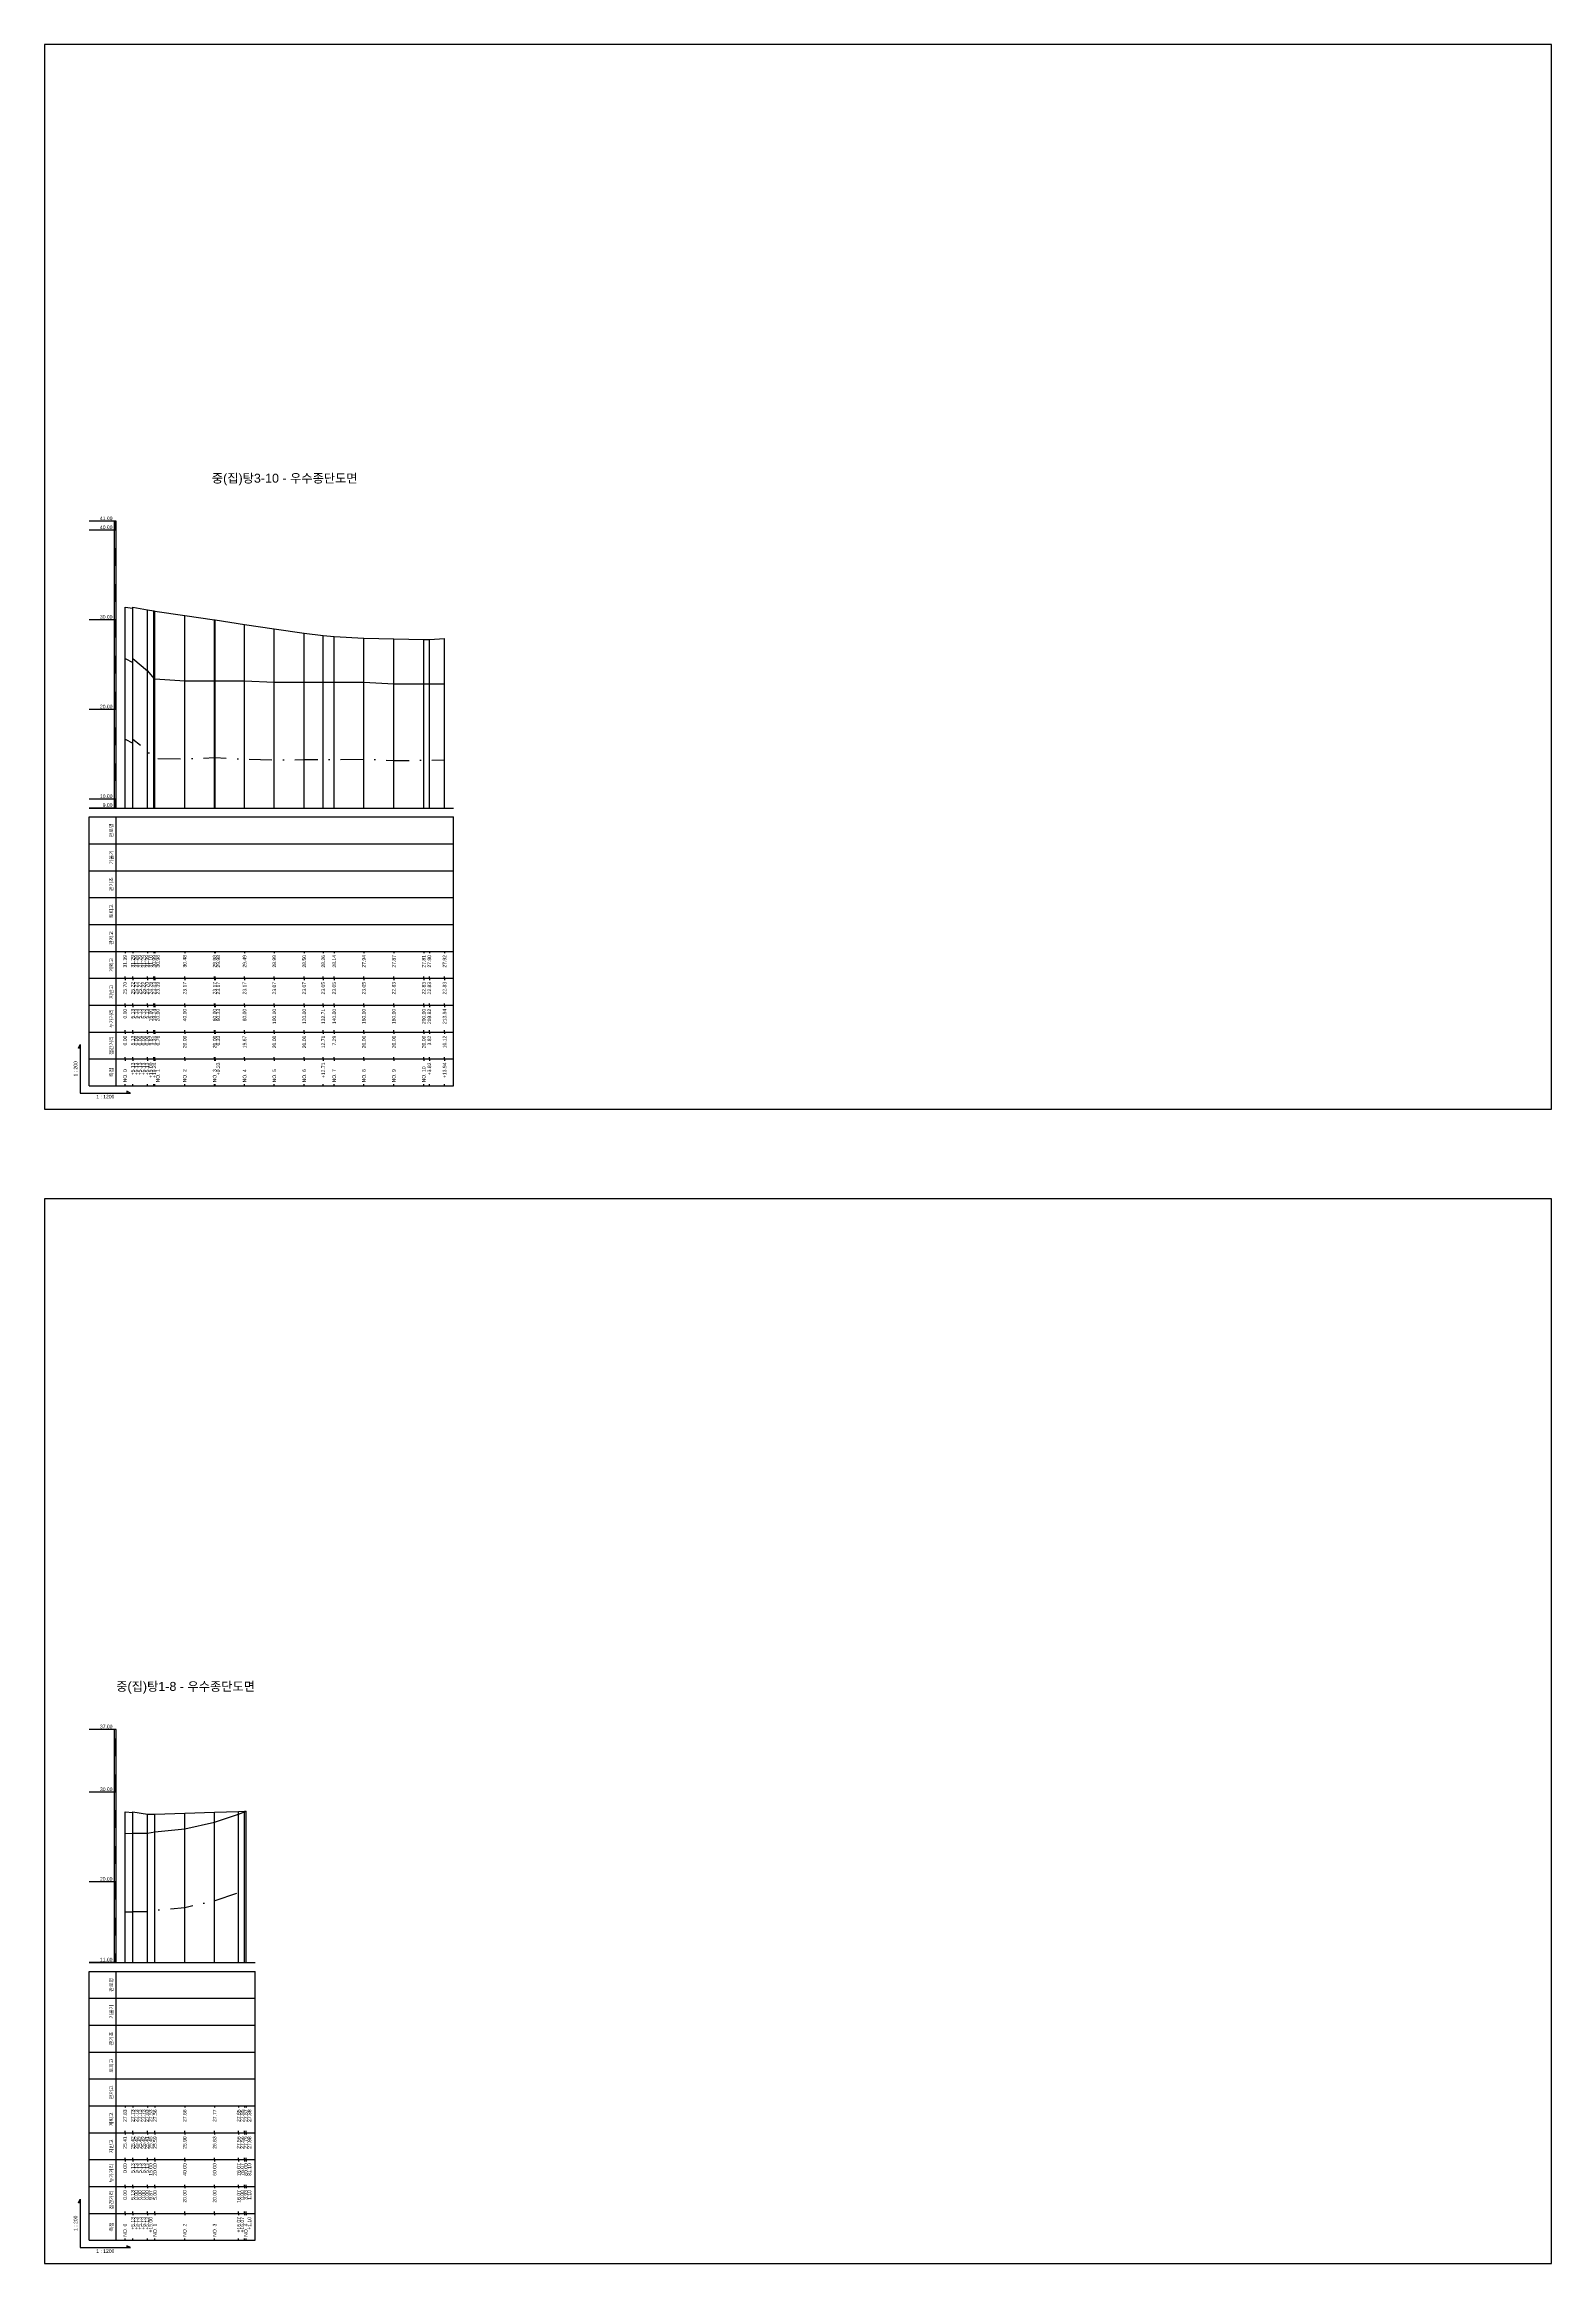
# Model space of a CAD drawing. Header units: millimetres. Extents: x -105495 to 3444, y -108190 to 2013.
# Drawn here: x 20 to 861, y -4508 to -3270 of the extents above; entities that cross this region are included whole.
import ezdxf
from ezdxf.enums import TextEntityAlignment as Align

# ---------------------------------------------------------------- set-up
doc = ezdxf.new("R2010")
doc.units = ezdxf.units.MM
doc.linetypes.add('DASHDOT', pattern=[25.4, 12.7, -6.35, 0, -6.35])
for name, color, linetype in [('KZ_종단_계획선', 1, 'Continuous'), ('KZ_종단_노선명', 7, 'Continuous'), ('KZ_종단_도각', 7, 'Continuous'), ('KZ_종단_수직선', 7, 'Continuous'), ('KZ_종단_암선1', 56, 'DASHDOT'), ('KZ_종단_지반선', 3, 'Continuous'), ('KZ_종단_테이블문자', 7, 'Continuous'), ('KZ_종단_테이블선', 7, 'Continuous'), ('KZ_종단_폴대', 7, 'Continuous')]:
    doc.layers.add(name, color=color, linetype=linetype)
doc.styles.get("Standard").update_dxf_attribs({"font": 'arial.ttf'})

msp = doc.modelspace()

# ---------------------------------------------------------------- linework, layer by layer
at = {"layer": 'KZ_종단_계획선'}
for points in [[(65, -3584), (69.3, -3584.5), (69.3, -3584.5), (69.3, -3584.5), (69.3, -3584.5), (69.3, -3584), (77.5, -3585.5), (81, -3586), (81.7, -3586.1), (98.3, -3588.6), (115, -3591.1), (115.3, -3591.1), (131.7, -3593.6), (148.3, -3596), (165, -3598.5), (175.6, -3599.7), (181.7, -3600.3), (198.3, -3601.3), (215, -3601.6), (231.7, -3601.9), (234.9, -3602), (243.3, -3601.4)], [(65, -4255.9), (69.3, -4256.4), (69.3, -4256.4), (69.3, -4256.4), (69.3, -4256.4), (69.3, -4255.9), (77.5, -4257.3), (81.7, -4257.2), (98.3, -4256.7), (115, -4256.2), (128.4, -4255.7), (128.4, -4255.7), (131.7, -4255.6), (132.6, -4255.6)]]:
    msp.add_lwpolyline(points, dxfattribs=at)
at = {"layer": 'KZ_종단_도각'}
for points in [[(20, -3864), (861, -3864), (861, -3270), (20, -3270)], [(20, -4508), (861, -4508), (861, -3914), (20, -3914)]]:
    msp.add_lwpolyline(points, close=True, dxfattribs=at)
at = {"layer": 'KZ_종단_수직선'}
for p, q in [((65, -3696), (65, -3584)), ((69.3, -3696), (69.3, -3584)), ((69.3, -3696), (69.3, -3584.5)), ((69.3, -3696), (69.3, -3584.5)), ((69.3, -3696), (69.3, -3584.5)), ((69.3, -3696), (69.3, -3584.5)), ((77.5, -3696), (77.5, -3585.5)), ((81, -3696), (81, -3586)), ((81.7, -3696), (81.7, -3586.1)), ((98.3, -3696), (98.3, -3588.6)), ((115, -3696), (115, -3591.1)), ((115.3, -3696), (115.3, -3591.1)), ((131.7, -3696), (131.7, -3593.6)), ((148.3, -3696), (148.3, -3596)), ((165, -3696), (165, -3598.5)), ((175.6, -3696), (175.6, -3599.7)), ((181.7, -3696), (181.7, -3600.3)), ((198.3, -3696), (198.3, -3601.3)), ((215, -3696), (215, -3601.6)), ((231.7, -3696), (231.7, -3601.9)), ((234.8, -3696), (234.8, -3602)), ((243.3, -3696), (243.3, -3601.4)), ((65, -4340), (65, -4255.9)), ((69.3, -4340), (69.3, -4255.9)), ((69.3, -4340), (69.3, -4256.4)), ((69.3, -4340), (69.3, -4256.4)), ((69.3, -4340), (69.3, -4256.4)), ((69.3, -4340), (69.3, -4256.4)), ((77.5, -4340), (77.5, -4257.3)), ((81.7, -4340), (81.7, -4257.2)), ((98.3, -4340), (98.3, -4256.7)), ((115, -4340), (115, -4256.2)), ((128.4, -4340), (128.4, -4255.7)), ((128.4, -4340), (128.4, -4255.7)), ((131.7, -4340), (131.7, -4255.6)), ((132.6, -4340), (132.6, -4255.6))]:
    msp.add_line(p, q, dxfattribs=at)
at = {"layer": 'KZ_종단_암선1', "flags": 128}
for points in [[(65, -3657.5), (69.3, -3659.8), (69.3, -3659.8), (69.3, -3659.8), (69.3, -3659.8), (69.3, -3657.5), (77.5, -3664.2), (81, -3668.3), (81.7, -3668.4), (98.3, -3668.6), (115, -3667.9), (115.3, -3667.9), (131.7, -3668.7), (148.3, -3669.1), (165, -3669), (175.6, -3668.9), (181.7, -3668.9), (198.3, -3668.7), (215, -3669.5), (231.7, -3669.3), (234.8, -3669.3), (243.3, -3669.2)], [(65, -4311.8), (69.3, -4311.7), (69.3, -4311.7), (69.3, -4311.7), (69.3, -4311.7), (69.3, -4311.6), (77.5, -4311.6), (81.7, -4310.9), (98.3, -4309.3), (115, -4305.6), (128.4, -4301), (128.4, -4301), (131.7, -4299.8), (132.6, -4299.4)]]:
    msp.add_lwpolyline(points, dxfattribs=at)
at = {"layer": 'KZ_종단_지반선', "flags": 128}
for points in [[(65, -3612.5), (69.3, -3614.9), (69.3, -3614.9), (69.3, -3614.9), (69.3, -3614.9), (69.3, -3612.5), (77.5, -3619.5), (81, -3623.8), (81.7, -3624), (98.3, -3625.1), (115, -3625.1), (115.3, -3625.1), (131.7, -3625.1), (148.3, -3625.7), (165, -3625.7), (175.6, -3625.7), (181.7, -3625.7), (198.3, -3625.7), (215, -3626.8), (231.7, -3626.8), (234.8, -3626.8), (243.3, -3626.8)], [(65, -4268), (69.3, -4267.9), (69.3, -4267.9), (69.3, -4267.9), (69.3, -4267.9), (69.3, -4267.9), (77.5, -4267.8), (81.7, -4267.1), (98.3, -4265.5), (115, -4261.8), (128.4, -4257.2), (128.4, -4257.2), (131.7, -4256), (132.6, -4255.6)]]:
    msp.add_lwpolyline(points, dxfattribs=at)
at = {"layer": 'KZ_종단_테이블선'}
for p, q in [((45, -3696), (248.3, -3696)), ((45, -3716), (45, -3701)), ((45, -3701), (248.3, -3701)), ((60, -3716), (60, -3701)), ((248.3, -3716), (248.3, -3701)), ((45, -3731), (45, -3716)), ((45, -3716), (248.3, -3716)), ((60, -3731), (60, -3716)), ((248.3, -3731), (248.3, -3716)), ((45, -3746), (45, -3731)), ((45, -3731), (248.3, -3731)), ((60, -3746), (60, -3731)), ((248.3, -3746), (248.3, -3731)), ((45, -3761), (45, -3746)), ((45, -3746), (248.3, -3746)), ((60, -3761), (60, -3746)), ((248.3, -3761), (248.3, -3746)), ((45, -3776), (45, -3761)), ((45, -3761), (248.3, -3761)), ((60, -3776), (60, -3761)), ((248.3, -3776), (248.3, -3761)), ((45, -3791), (45, -3776)), ((45, -3776), (248.3, -3776)), ((60, -3791), (60, -3776)), ((65, -3776), (65, -3777)), ((69.3, -3776), (69.3, -3777)), ((69.3, -3776), (69.3, -3777)), ((69.3, -3776), (69.3, -3777)), ((69.3, -3776), (69.3, -3777)), ((69.3, -3776), (69.3, -3777)), ((77.5, -3776), (77.5, -3777)), ((81, -3776), (81, -3777)), ((81.7, -3776), (81.7, -3777)), ((98.3, -3776), (98.3, -3777)), ((115, -3776), (115, -3777)), ((115.3, -3776), (115.3, -3777)), ((131.7, -3776), (131.7, -3777)), ((148.3, -3776), (148.3, -3777)), ((165, -3776), (165, -3777)), ((175.6, -3776), (175.6, -3777)), ((181.7, -3776), (181.7, -3777)), ((198.3, -3776), (198.3, -3777)), ((215, -3776), (215, -3777)), ((231.7, -3776), (231.7, -3777)), ((234.8, -3776), (234.8, -3777)), ((243.3, -3776), (243.3, -3777)), ((248.3, -3791), (248.3, -3776)), ((45, -3806), (45, -3791)), ((45, -3791), (248.3, -3791)), ((60, -3806), (60, -3791)), ((65, -3791), (65, -3790)), ((65, -3791), (65, -3792)), ((69.3, -3791), (69.3, -3790)), ((69.3, -3791), (69.3, -3790)), ((69.3, -3791), (69.3, -3790)), ((69.3, -3791), (69.3, -3790)), ((69.3, -3791), (69.3, -3790)), ((69.3, -3791), (69.3, -3792)), ((69.3, -3791), (69.3, -3792)), ((69.3, -3791), (69.3, -3792)), ((69.3, -3791), (69.3, -3792)), ((69.3, -3791), (69.3, -3792)), ((77.5, -3791), (77.5, -3790)), ((77.5, -3791), (77.5, -3792)), ((81, -3791), (81, -3790)), ((81, -3791), (81, -3792)), ((81.7, -3791), (81.7, -3790)), ((81.7, -3791), (81.7, -3792)), ((98.3, -3791), (98.3, -3790)), ((98.3, -3791), (98.3, -3792)), ((115, -3791), (115, -3790)), ((115, -3791), (115, -3792)), ((115.3, -3791), (115.3, -3790)), ((115.3, -3791), (115.3, -3792)), ((131.7, -3791), (131.7, -3790)), ((131.7, -3791), (131.7, -3792)), ((148.3, -3791), (148.3, -3790)), ((148.3, -3791), (148.3, -3792)), ((165, -3791), (165, -3790)), ((165, -3791), (165, -3792)), ((175.6, -3791), (175.6, -3790)), ((175.6, -3791), (175.6, -3792)), ((181.7, -3791), (181.7, -3790)), ((181.7, -3791), (181.7, -3792)), ((198.3, -3791), (198.3, -3790)), ((198.3, -3791), (198.3, -3792)), ((215, -3791), (215, -3790)), ((215, -3791), (215, -3792)), ((231.7, -3791), (231.7, -3790)), ((231.7, -3791), (231.7, -3792)), ((234.8, -3791), (234.8, -3790)), ((234.8, -3791), (234.8, -3792)), ((243.3, -3791), (243.3, -3790)), ((243.3, -3791), (243.3, -3792)), ((248.3, -3806), (248.3, -3791)), ((45, -3821), (45, -3806)), ((45, -3806), (248.3, -3806)), ((60, -3821), (60, -3806)), ((65, -3806), (65, -3805)), ((65, -3806), (65, -3807)), ((69.3, -3806), (69.3, -3805)), ((69.3, -3806), (69.3, -3805)), ((69.3, -3806), (69.3, -3805)), ((69.3, -3806), (69.3, -3805)), ((69.3, -3806), (69.3, -3805)), ((69.3, -3806), (69.3, -3807)), ((69.3, -3806), (69.3, -3807)), ((69.3, -3806), (69.3, -3807)), ((69.3, -3806), (69.3, -3807)), ((69.3, -3806), (69.3, -3807)), ((77.5, -3806), (77.5, -3805)), ((77.5, -3806), (77.5, -3807)), ((81, -3806), (81, -3805)), ((81, -3806), (81, -3807)), ((81.7, -3806), (81.7, -3805)), ((81.7, -3806), (81.7, -3807)), ((98.3, -3806), (98.3, -3805)), ((98.3, -3806), (98.3, -3807)), ((115, -3806), (115, -3805)), ((115, -3806), (115, -3807)), ((115.3, -3806), (115.3, -3805)), ((115.3, -3806), (115.3, -3807)), ((131.7, -3806), (131.7, -3805)), ((131.7, -3806), (131.7, -3807)), ((148.3, -3806), (148.3, -3805)), ((148.3, -3806), (148.3, -3807)), ((165, -3806), (165, -3805)), ((165, -3806), (165, -3807)), ((175.6, -3806), (175.6, -3805)), ((175.6, -3806), (175.6, -3807)), ((181.7, -3806), (181.7, -3805)), ((181.7, -3806), (181.7, -3807)), ((198.3, -3806), (198.3, -3805)), ((198.3, -3806), (198.3, -3807)), ((215, -3806), (215, -3805)), ((215, -3806), (215, -3807)), ((231.7, -3806), (231.7, -3805)), ((231.7, -3806), (231.7, -3807)), ((234.8, -3806), (234.8, -3805)), ((234.8, -3806), (234.8, -3807)), ((243.3, -3806), (243.3, -3805)), ((243.3, -3806), (243.3, -3807)), ((248.3, -3821), (248.3, -3806)), ((45, -3836), (45, -3821)), ((45, -3821), (248.3, -3821)), ((60, -3836), (60, -3821)), ((65, -3821), (65, -3820)), ((65, -3821), (65, -3822)), ((69.3, -3821), (69.3, -3820)), ((69.3, -3821), (69.3, -3820)), ((69.3, -3821), (69.3, -3820)), ((69.3, -3821), (69.3, -3820)), ((69.3, -3821), (69.3, -3820)), ((69.3, -3821), (69.3, -3822)), ((69.3, -3821), (69.3, -3822)), ((69.3, -3821), (69.3, -3822)), ((69.3, -3821), (69.3, -3822)), ((69.3, -3821), (69.3, -3822)), ((77.5, -3821), (77.5, -3820)), ((77.5, -3821), (77.5, -3822)), ((81, -3821), (81, -3820)), ((81, -3821), (81, -3822)), ((81.7, -3821), (81.7, -3820)), ((81.7, -3821), (81.7, -3822)), ((98.3, -3821), (98.3, -3820)), ((98.3, -3821), (98.3, -3822)), ((115, -3821), (115, -3820)), ((115, -3821), (115, -3822)), ((115.3, -3821), (115.3, -3820)), ((115.3, -3821), (115.3, -3822)), ((131.7, -3821), (131.7, -3820)), ((131.7, -3821), (131.7, -3822)), ((148.3, -3821), (148.3, -3820)), ((148.3, -3821), (148.3, -3822)), ((165, -3821), (165, -3820)), ((165, -3821), (165, -3822)), ((175.6, -3821), (175.6, -3820)), ((175.6, -3821), (175.6, -3822)), ((181.7, -3821), (181.7, -3820)), ((181.7, -3821), (181.7, -3822)), ((198.3, -3821), (198.3, -3820)), ((198.3, -3821), (198.3, -3822)), ((215, -3821), (215, -3820)), ((215, -3821), (215, -3822)), ((231.7, -3821), (231.7, -3820)), ((231.7, -3821), (231.7, -3822)), ((234.8, -3821), (234.8, -3820)), ((234.8, -3821), (234.8, -3822)), ((243.3, -3821), (243.3, -3820)), ((243.3, -3821), (243.3, -3822)), ((248.3, -3836), (248.3, -3821)), ((45, -3851), (45, -3836)), ((45, -3836), (248.3, -3836)), ((60, -3851), (60, -3836)), ((65, -3836), (65, -3835)), ((65, -3836), (65, -3837)), ((69.3, -3836), (69.3, -3835)), ((69.3, -3836), (69.3, -3835)), ((69.3, -3836), (69.3, -3835)), ((69.3, -3836), (69.3, -3835)), ((69.3, -3836), (69.3, -3835)), ((69.3, -3836), (69.3, -3837)), ((69.3, -3836), (69.3, -3837)), ((69.3, -3836), (69.3, -3837)), ((69.3, -3836), (69.3, -3837)), ((69.3, -3836), (69.3, -3837)), ((77.5, -3836), (77.5, -3835)), ((77.5, -3836), (77.5, -3837)), ((81, -3836), (81, -3835)), ((81, -3836), (81, -3837)), ((81.7, -3836), (81.7, -3835)), ((81.7, -3836), (81.7, -3837)), ((98.3, -3836), (98.3, -3835)), ((98.3, -3836), (98.3, -3837)), ((115, -3836), (115, -3835)), ((115, -3836), (115, -3837)), ((115.3, -3836), (115.3, -3835)), ((115.3, -3836), (115.3, -3837)), ((131.7, -3836), (131.7, -3835)), ((131.7, -3836), (131.7, -3837)), ((148.3, -3836), (148.3, -3835)), ((148.3, -3836), (148.3, -3837)), ((165, -3836), (165, -3835)), ((165, -3836), (165, -3837)), ((175.6, -3836), (175.6, -3835)), ((175.6, -3836), (175.6, -3837)), ((181.7, -3836), (181.7, -3835)), ((181.7, -3836), (181.7, -3837)), ((198.3, -3836), (198.3, -3835)), ((198.3, -3836), (198.3, -3837)), ((215, -3836), (215, -3835)), ((215, -3836), (215, -3837)), ((231.7, -3836), (231.7, -3835)), ((231.7, -3836), (231.7, -3837)), ((234.8, -3836), (234.8, -3835)), ((234.8, -3836), (234.8, -3837)), ((243.3, -3836), (243.3, -3835)), ((243.3, -3836), (243.3, -3837)), ((248.3, -3851), (248.3, -3836)), ((65, -3851), (65, -3850)), ((69.3, -3851), (69.3, -3850)), ((69.3, -3851), (69.3, -3850)), ((69.3, -3851), (69.3, -3850)), ((69.3, -3851), (69.3, -3850)), ((69.3, -3851), (69.3, -3850)), ((77.5, -3851), (77.5, -3850)), ((81, -3851), (81, -3850)), ((81.7, -3851), (81.7, -3850)), ((98.3, -3851), (98.3, -3850)), ((115, -3851), (115, -3850)), ((115.3, -3851), (115.3, -3850)), ((131.7, -3851), (131.7, -3850)), ((148.3, -3851), (148.3, -3850)), ((165, -3851), (165, -3850)), ((175.6, -3851), (175.6, -3850)), ((181.7, -3851), (181.7, -3850)), ((198.3, -3851), (198.3, -3850)), ((215, -3851), (215, -3850)), ((231.7, -3851), (231.7, -3850)), ((234.8, -3851), (234.8, -3850)), ((243.3, -3851), (243.3, -3850)), ((45, -3851), (248.3, -3851)), ((45, -4340), (137.6, -4340)), ((45, -4360), (45, -4345)), ((45, -4345), (137.6, -4345)), ((60, -4360), (60, -4345)), ((137.6, -4360), (137.6, -4345)), ((45, -4375), (45, -4360)), ((45, -4360), (137.6, -4360)), ((60, -4375), (60, -4360)), ((137.6, -4375), (137.6, -4360)), ((45, -4390), (45, -4375)), ((45, -4375), (137.6, -4375)), ((60, -4390), (60, -4375)), ((137.6, -4390), (137.6, -4375)), ((45, -4405), (45, -4390)), ((45, -4390), (137.6, -4390)), ((60, -4405), (60, -4390)), ((137.6, -4405), (137.6, -4390)), ((45, -4420), (45, -4405)), ((45, -4405), (137.6, -4405)), ((60, -4420), (60, -4405)), ((137.6, -4420), (137.6, -4405)), ((45, -4435), (45, -4420)), ((45, -4420), (137.6, -4420)), ((60, -4435), (60, -4420)), ((65, -4420), (65, -4421)), ((69.3, -4420), (69.3, -4421)), ((69.3, -4420), (69.3, -4421)), ((69.3, -4420), (69.3, -4421)), ((69.3, -4420), (69.3, -4421)), ((69.3, -4420), (69.3, -4421)), ((77.5, -4420), (77.5, -4421)), ((81.7, -4420), (81.7, -4421)), ((98.3, -4420), (98.3, -4421)), ((115, -4420), (115, -4421)), ((128.4, -4420), (128.4, -4421)), ((128.4, -4420), (128.4, -4421)), ((131.7, -4420), (131.7, -4421)), ((132.6, -4420), (132.6, -4421)), ((137.6, -4435), (137.6, -4420)), ((45, -4450), (45, -4435)), ((45, -4435), (137.6, -4435)), ((60, -4450), (60, -4435)), ((65, -4435), (65, -4434)), ((65, -4435), (65, -4436)), ((69.3, -4435), (69.3, -4434)), ((69.3, -4435), (69.3, -4434)), ((69.3, -4435), (69.3, -4434)), ((69.3, -4435), (69.3, -4434)), ((69.3, -4435), (69.3, -4434)), ((69.3, -4435), (69.3, -4436)), ((69.3, -4435), (69.3, -4436)), ((69.3, -4435), (69.3, -4436)), ((69.3, -4435), (69.3, -4436)), ((69.3, -4435), (69.3, -4436)), ((77.5, -4435), (77.5, -4434)), ((77.5, -4435), (77.5, -4436)), ((81.7, -4435), (81.7, -4434)), ((81.7, -4435), (81.7, -4436)), ((98.3, -4435), (98.3, -4434)), ((98.3, -4435), (98.3, -4436)), ((115, -4435), (115, -4434)), ((115, -4435), (115, -4436)), ((128.4, -4435), (128.4, -4434)), ((128.4, -4435), (128.4, -4434)), ((128.4, -4435), (128.4, -4436)), ((128.4, -4435), (128.4, -4436)), ((131.7, -4435), (131.7, -4434)), ((131.7, -4435), (131.7, -4436)), ((132.6, -4435), (132.6, -4434)), ((132.6, -4435), (132.6, -4436)), ((137.6, -4450), (137.6, -4435)), ((45, -4465), (45, -4450)), ((45, -4450), (137.6, -4450)), ((60, -4465), (60, -4450)), ((65, -4450), (65, -4449)), ((65, -4450), (65, -4451)), ((69.3, -4450), (69.3, -4449)), ((69.3, -4450), (69.3, -4449)), ((69.3, -4450), (69.3, -4449)), ((69.3, -4450), (69.3, -4449)), ((69.3, -4450), (69.3, -4449)), ((69.3, -4450), (69.3, -4451)), ((69.3, -4450), (69.3, -4451)), ((69.3, -4450), (69.3, -4451)), ((69.3, -4450), (69.3, -4451)), ((69.3, -4450), (69.3, -4451)), ((77.5, -4450), (77.5, -4449)), ((77.5, -4450), (77.5, -4451)), ((81.7, -4450), (81.7, -4449)), ((81.7, -4450), (81.7, -4451)), ((98.3, -4450), (98.3, -4449)), ((98.3, -4450), (98.3, -4451)), ((115, -4450), (115, -4449)), ((115, -4450), (115, -4451)), ((128.4, -4450), (128.4, -4449)), ((128.4, -4450), (128.4, -4449)), ((128.4, -4450), (128.4, -4451)), ((128.4, -4450), (128.4, -4451)), ((131.7, -4450), (131.7, -4449)), ((131.7, -4450), (131.7, -4451)), ((132.6, -4450), (132.6, -4449)), ((132.6, -4450), (132.6, -4451)), ((137.6, -4465), (137.6, -4450)), ((45, -4480), (45, -4465)), ((45, -4465), (137.6, -4465)), ((60, -4480), (60, -4465)), ((65, -4465), (65, -4464)), ((65, -4465), (65, -4466)), ((69.3, -4465), (69.3, -4464)), ((69.3, -4465), (69.3, -4464)), ((69.3, -4465), (69.3, -4464)), ((69.3, -4465), (69.3, -4464)), ((69.3, -4465), (69.3, -4464)), ((69.3, -4465), (69.3, -4466)), ((69.3, -4465), (69.3, -4466)), ((69.3, -4465), (69.3, -4466)), ((69.3, -4465), (69.3, -4466)), ((69.3, -4465), (69.3, -4466)), ((77.5, -4465), (77.5, -4464)), ((77.5, -4465), (77.5, -4466)), ((81.7, -4465), (81.7, -4464)), ((81.7, -4465), (81.7, -4466)), ((98.3, -4465), (98.3, -4464)), ((98.3, -4465), (98.3, -4466)), ((115, -4465), (115, -4464)), ((115, -4465), (115, -4466)), ((128.4, -4465), (128.4, -4464)), ((128.4, -4465), (128.4, -4464)), ((128.4, -4465), (128.4, -4466)), ((128.4, -4465), (128.4, -4466)), ((131.7, -4465), (131.7, -4464)), ((131.7, -4465), (131.7, -4466)), ((132.6, -4465), (132.6, -4464)), ((132.6, -4465), (132.6, -4466)), ((137.6, -4480), (137.6, -4465)), ((45, -4495), (45, -4480)), ((45, -4480), (137.6, -4480)), ((60, -4495), (60, -4480)), ((65, -4480), (65, -4479)), ((65, -4480), (65, -4481)), ((69.3, -4480), (69.3, -4479)), ((69.3, -4480), (69.3, -4479)), ((69.3, -4480), (69.3, -4479)), ((69.3, -4480), (69.3, -4479)), ((69.3, -4480), (69.3, -4479)), ((69.3, -4480), (69.3, -4481)), ((69.3, -4480), (69.3, -4481)), ((69.3, -4480), (69.3, -4481)), ((69.3, -4480), (69.3, -4481)), ((69.3, -4480), (69.3, -4481)), ((77.5, -4480), (77.5, -4479)), ((77.5, -4480), (77.5, -4481)), ((81.7, -4480), (81.7, -4479)), ((81.7, -4480), (81.7, -4481)), ((98.3, -4480), (98.3, -4479)), ((98.3, -4480), (98.3, -4481)), ((115, -4480), (115, -4479)), ((115, -4480), (115, -4481)), ((128.4, -4480), (128.4, -4479)), ((128.4, -4480), (128.4, -4479)), ((128.4, -4480), (128.4, -4481)), ((128.4, -4480), (128.4, -4481)), ((131.7, -4480), (131.7, -4479)), ((131.7, -4480), (131.7, -4481)), ((132.6, -4480), (132.6, -4479)), ((132.6, -4480), (132.6, -4481)), ((137.6, -4495), (137.6, -4480)), ((45, -4495), (137.6, -4495)), ((65, -4495), (65, -4494)), ((69.3, -4495), (69.3, -4494)), ((69.3, -4495), (69.3, -4494)), ((69.3, -4495), (69.3, -4494)), ((69.3, -4495), (69.3, -4494)), ((69.3, -4495), (69.3, -4494)), ((77.5, -4495), (77.5, -4494)), ((81.7, -4495), (81.7, -4494)), ((98.3, -4495), (98.3, -4494)), ((115, -4495), (115, -4494)), ((128.4, -4495), (128.4, -4494)), ((128.4, -4495), (128.4, -4494)), ((131.7, -4495), (131.7, -4494)), ((132.6, -4495), (132.6, -4494))]:
    msp.add_line(p, q, dxfattribs=at)
for points in [[(40, -3830), (39, -3830), (40, -3828), (40, -3855), (68, -3855), (66, -3854), (66, -3855)], [(40, -4474), (39, -4474), (40, -4472), (40, -4499), (68, -4499), (66, -4498), (66, -4499)]]:
    msp.add_lwpolyline(points, dxfattribs=at)
at = {"layer": 'KZ_종단_폴대'}
for p, q in [((60, -3536), (45, -3536)), ((60, -3541), (45, -3541)), ((60, -3591), (45, -3591)), ((60, -3641), (45, -3641)), ((60, -3691), (45, -3691)), ((60, -3696), (45, -3696)), ((60, -4210), (45, -4210)), ((60, -4245), (45, -4245)), ((60, -4295), (45, -4295)), ((60, -4340), (45, -4340))]:
    msp.add_line(p, q, dxfattribs=at)
at = {"layer": 'KZ_종단_폴대', "const_width": 1}
for points in [[(59.5, -3541), (59.5, -3536)], [(59.5, -3561), (59.5, -3551)], [(59.5, -3581), (59.5, -3571)], [(59.5, -3601), (59.5, -3591)], [(59.5, -3621), (59.5, -3611)], [(59.5, -3641), (59.5, -3631)], [(59.5, -3661), (59.5, -3651)], [(59.5, -3681), (59.5, -3671)], [(59.5, -3696), (59.5, -3691)], [(59.5, -4225), (59.5, -4215)], [(59.5, -4245), (59.5, -4235)], [(59.5, -4265), (59.5, -4255)], [(59.5, -4285), (59.5, -4275)], [(59.5, -4305), (59.5, -4295)], [(59.5, -4325), (59.5, -4315)], [(59.5, -4340), (59.5, -4335)]]:
    msp.add_lwpolyline(points, dxfattribs=at)
at = {"layer": 'KZ_종단_폴대'}
for points in [[(60, -3696), (60, -3536), (59, -3536), (59, -3696), (60, -3696)], [(60, -4340), (60, -4210), (59, -4210), (59, -4340), (60, -4340)]]:
    msp.add_lwpolyline(points, dxfattribs=at)

# ---------------------------------------------------------------- texts
at = {"layer": 'KZ_종단_노선명'}
for s, p in [('중(집)탕3-10 - 우수종단도면', (154.1, -3516)), ('중(집)탕1-8 - 우수종단도면', (98.8, -4190))]:
    msp.add_text(s, height=5, dxfattribs=at).set_placement(p, align=Align.BOTTOM_CENTER)
at = {"layer": 'KZ_종단_테이블문자'}
for s, p in [('31.39', (65, -3778)), ('31.29', (69.3, -3778)), ('31.29', (71.3, -3778)), ('31.29', (73.3, -3778)), ('31.29', (75.3, -3778)), ('31.39', (77.3, -3778)), ('31.10', (79.3, -3778)), ('30.99', (81.3, -3778)), ('30.98', (83.3, -3778)), ('30.48', (98.3, -3778)), ('29.98', (115, -3778)), ('29.98', (117, -3778)), ('29.49', (131.7, -3778)), ('28.99', (148.3, -3778)), ('28.50', (165, -3778)), ('28.26', (175.6, -3778)), ('28.14', (181.7, -3778)), ('27.94', (198.3, -3778)), ('27.87', (215, -3778)), ('27.81', (231.7, -3778)), ('27.80', (234.8, -3778)), ('27.92', (243.3, -3778)), ('25.70', (65, -3793)), ('25.22', (69.3, -3793)), ('25.22', (71.3, -3793)), ('25.22', (73.3, -3793)), ('25.22', (75.3, -3793)), ('25.70', (77.3, -3793)), ('24.29', (79.3, -3793)), ('23.43', (81.3, -3793)), ('23.39', (83.3, -3793)), ('23.17', (98.3, -3793)), ('23.17', (115, -3793)), ('23.17', (117, -3793)), ('23.17', (131.7, -3793)), ('23.07', (148.3, -3793)), ('23.07', (165, -3793)), ('23.05', (175.6, -3793)), ('23.05', (181.7, -3793)), ('23.05', (198.3, -3793)), ('22.83', (215, -3793)), ('22.83', (231.7, -3793)), ('22.83', (234.8, -3793)), ('22.83', (243.3, -3793)), ('0.00', (65, -3808)), ('5.13', (69.3, -3808)), ('5.13', (71.3, -3808)), ('5.13', (73.3, -3808)), ('5.13', (75.3, -3808)), ('5.13', (77.3, -3808)), ('15.00', (79.3, -3808)), ('19.24', (81.3, -3808)), ('20.00', (83.3, -3808)), ('40.00', (98.3, -3808)), ('60.00', (115, -3808)), ('60.33', (117, -3808)), ('80.00', (131.7, -3808)), ('100.00', (148.3, -3808)), ('120.00', (165, -3808)), ('132.71', (175.6, -3808)), ('140.00', (181.7, -3808)), ('160.00', (198.3, -3808)), ('180.00', (215, -3808)), ('200.00', (231.7, -3808)), ('203.82', (234.8, -3808)), ('213.94', (243.3, -3808)), ('0.00', (65, -3823)), ('5.13', (69.3, -3823)), ('0.00', (71.3, -3823)), ('0.00', (73.3, -3823)), ('0.00', (75.3, -3823)), ('0.00', (77.3, -3823)), ('9.87', (79.3, -3823)), ('4.24', (81.3, -3823)), ('0.76', (83.3, -3823)), ('20.00', (98.3, -3823)), ('20.00', (115, -3823)), ('0.33', (117, -3823)), ('19.67', (131.7, -3823)), ('20.00', (148.3, -3823)), ('20.00', (165, -3823)), ('12.71', (175.6, -3823)), ('7.29', (181.7, -3823)), ('20.00', (198.3, -3823)), ('20.00', (215, -3823)), ('20.00', (231.7, -3823)), ('3.82', (234.8, -3823)), ('10.12', (243.3, -3823)), ('+5.13', (69.3, -3838)), ('+5.13', (71.3, -3838)), ('+5.13', (73.3, -3838)), ('+5.13', (75.3, -3838)), ('+5.13', (77.3, -3838)), ('+15.00', (79.3, -3838)), ('+19.24', (81.3, -3838)), ('+0.33', (117, -3838)), ('+12.71', (175.6, -3838)), ('+3.82', (234.8, -3838)), ('+13.94', (243.3, -3838)), ('27.83', (65, -4422)), ('27.73', (69.3, -4422)), ('27.73', (71.3, -4422)), ('27.73', (73.3, -4422)), ('27.73', (75.3, -4422)), ('27.83', (77.3, -4422)), ('27.53', (79.3, -4422)), ('27.56', (81.7, -4422)), ('27.66', (98.3, -4422)), ('27.77', (115, -4422)), ('27.85', (128.4, -4422)), ('27.85', (130.4, -4422)), ('27.87', (132.4, -4422)), ('27.88', (134.4, -4422)), ('25.41', (65, -4437)), ('25.42', (69.3, -4437)), ('25.42', (71.3, -4437)), ('25.42', (73.3, -4437)), ('25.42', (75.3, -4437)), ('25.41', (77.3, -4437)), ('25.45', (79.3, -4437)), ('25.59', (81.7, -4437)), ('25.90', (98.3, -4437)), ('26.63', (115, -4437)), ('27.56', (128.4, -4437)), ('27.56', (130.4, -4437)), ('27.79', (132.4, -4437)), ('27.88', (134.4, -4437)), ('0.00', (65, -4452)), ('5.13', (69.3, -4452)), ('5.13', (71.3, -4452)), ('5.13', (73.3, -4452)), ('5.13', (75.3, -4452)), ('5.13', (77.3, -4452)), ('15.00', (79.3, -4452)), ('20.00', (81.7, -4452)), ('40.00', (98.3, -4452)), ('60.00', (115, -4452)), ('76.07', (128.4, -4452)), ('76.07', (130.4, -4452)), ('80.00', (132.4, -4452)), ('81.10', (134.4, -4452)), ('0.00', (65, -4467)), ('5.13', (69.3, -4467)), ('0.00', (71.3, -4467)), ('0.00', (73.3, -4467)), ('0.00', (75.3, -4467)), ('0.00', (77.3, -4467)), ('9.87', (79.3, -4467)), ('5.00', (81.7, -4467)), ('20.00', (98.3, -4467)), ('20.00', (115, -4467)), ('16.07', (128.4, -4467)), ('0.00', (130.4, -4467)), ('3.93', (132.4, -4467)), ('1.10', (134.4, -4467)), ('+5.13', (69.3, -4482)), ('+5.13', (71.3, -4482)), ('+5.13', (73.3, -4482)), ('+5.13', (75.3, -4482)), ('+5.13', (77.3, -4482)), ('+15.00', (79.3, -4482)), ('+16.07', (128.4, -4482)), ('+16.07', (130.4, -4482)), ('+1.10', (134.4, -4482))]:
    msp.add_text(s, height=2, rotation=90, dxfattribs=at).set_placement(p, align=Align.MIDDLE_RIGHT)
for s, p in [('NO. 0', (65, -3849)), ('NO. 1', (83.3, -3849)), ('NO. 2', (98.3, -3849)), ('NO. 3', (115, -3849)), ('NO. 4', (131.7, -3849)), ('NO. 5', (148.3, -3849)), ('NO. 6', (165, -3849)), ('NO. 7', (181.7, -3849)), ('NO. 8', (198.3, -3849)), ('NO. 9', (215, -3849)), ('NO. 10', (231.7, -3849)), ('NO. 0', (65, -4493)), ('NO. 1', (81.7, -4493)), ('NO. 2', (98.3, -4493)), ('NO. 3', (115, -4493)), ('NO. 4', (132.4, -4493))]:
    msp.add_text(s, height=2, rotation=90, dxfattribs=at).set_placement(p, align=Align.MIDDLE_LEFT)
at = {"layer": 'KZ_종단_테이블선'}
for s, p in [('관로명', (59, -3708.5)), ('기울기', (59, -3723.5)), ('관기초', (59, -3738.5)), ('토피고', (59, -3753.5)), ('관저고', (59, -3768.5)), ('계획고', (59, -3783.5)), ('지반고', (59, -3798.5)), ('누가거리', (59, -3813.5)), ('점간거리', (59, -3828.5)), ('1 : 200', (39, -3841.5)), ('측점', (59, -3843.5)), ('관로명', (59, -4352.5)), ('기울기', (59, -4367.5)), ('관기초', (59, -4382.5)), ('토피고', (59, -4397.5)), ('관저고', (59, -4412.5)), ('계획고', (59, -4427.5)), ('지반고', (59, -4442.5)), ('누가거리', (59, -4457.5)), ('점간거리', (59, -4472.5)), ('1 : 200', (39, -4485.5)), ('측점', (59, -4487.5))]:
    msp.add_text(s, height=2, rotation=90, dxfattribs=at).set_placement(p, align=Align.BOTTOM_CENTER)
for p in [(54, -3856), (54, -4500)]:
    msp.add_text('1 : 1200', height=2, dxfattribs=at).set_placement(p, align=Align.TOP_CENTER)
at = {"layer": 'KZ_종단_폴대'}
for s, p in [('41.00', (58, -3536)), ('40.00', (58, -3541)), ('30.00', (58, -3591)), ('20.00', (58, -3641)), ('10.00', (58, -3691)), ('9.00', (58, -3696)), ('37.00', (58, -4210)), ('30.00', (58, -4245)), ('20.00', (58, -4295)), ('11.00', (58, -4340))]:
    msp.add_text(s, height=2, dxfattribs=at).set_placement(p, align=Align.BOTTOM_RIGHT)

doc.saveas('drawing.dxf')
